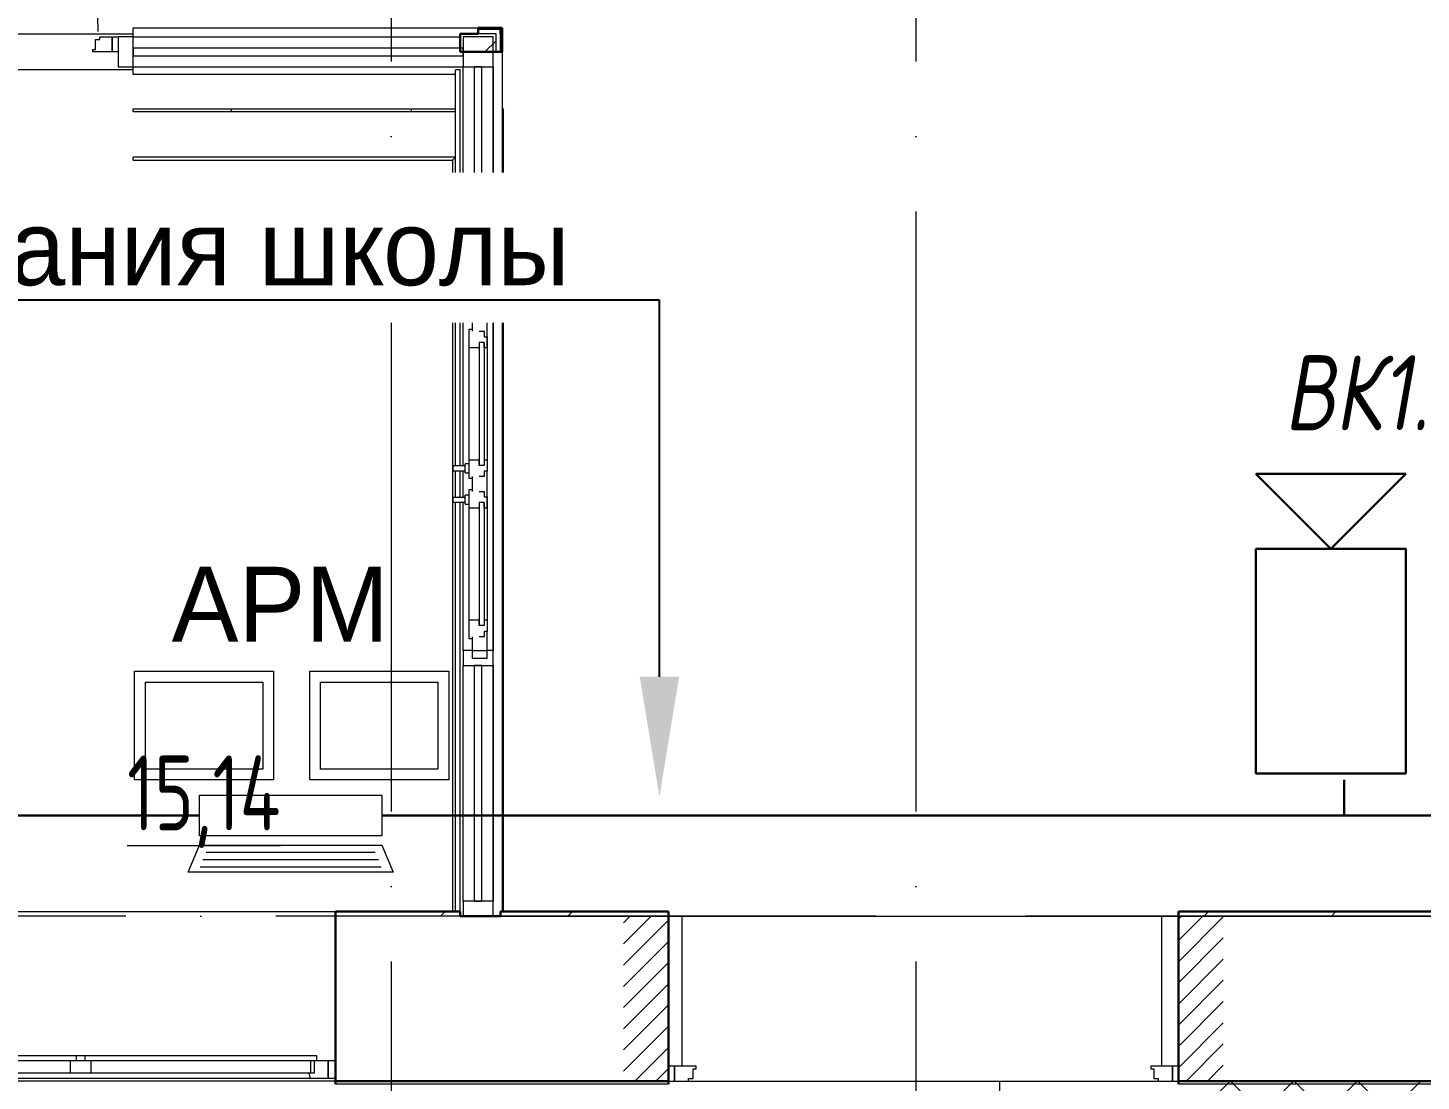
# Model space of a CAD drawing. Header units: millimetres. Extents: x -495897 to 1376592, y -28539 to 470976.
# Drawn here: x -36673 to -32028, y 339705 to 343215 of the extents above; entities that cross this region are included whole.
import ezdxf
from ezdxf import colors
from ezdxf.entities.mleader import LeaderData, LeaderLine
from ezdxf.enums import TextEntityAlignment as Align
from ezdxf.math import Vec2, Vec3

# ---------------------------------------------------------------- set-up
doc = ezdxf.new("R2010")
doc.units = ezdxf.units.MM
doc.set_wipeout_variables(frame=1)
doc.linetypes.add('ADSK_Линия сетки', pattern=[25, 20, -2.5, 0, -2.5])
doc.linetypes.add('ADSK_Штриховая_ш2 п1_5', pattern=[4.5, 3, -1.5])
for name, color, linetype, lineweight in [('_ Окна', 7, 'Continuous', 9), ('_SOT_SH-OBORUD', 5, 'Continuous', 18), ('RC-Видеонаблюдение', 5, 'Continuous', 30), ('RC-Выноски', 7, 'Continuous', 0), ('RC-Линии_связи-Адресные', 5, 'Continuous', 30), ('RC-Линии_связи-Питание_12-24В', 3, 'Continuous', 30), ('Витраж', 7, 'Continuous', 9), ('Двери', 252, 'Continuous', 9), ('Линии', 7, 'Continuous', 9), ('лс', 5, 'Continuous', 30), ('Марки помещений', 252, 'Continuous', 20), ('Ограждение', 252, 'Continuous', 9), ('Окна', 252, 'Continuous', 9), ('Оси', 252, 'Continuous', 9), ('Панели витража', 252, 'Continuous', 9), ('Перекрытие', 252, 'Continuous', 18), ('Стены внутренние', 7, 'Continuous', 18), ('Стены наружные', 7, 'Continuous', 18), ('Стены штриховка', 7, 'Continuous', 9)]:
    doc.layers.add(name, color=color, linetype=linetype, lineweight=lineweight)
doc.layers.add('RC-Позиционные_обозначения', color=7, linetype='Continuous')
doc.layers.add('RC-Таблицы', color=7, linetype='Continuous')
doc.layers.add('Двери открывание', color=7, linetype='Continuous', lineweight=9, true_color=0xc0c0c0)
doc.styles.add('GOST Common_3', font='', dxfattribs={"height": 3.5})
doc.styles.add('Mipgost_5', font='', dxfattribs={"height": 250})
doc.styles.add('RubezhCAD', font='', dxfattribs={"oblique": 10})
doc.styles.get("Standard").update_dxf_attribs({"font": ''})
doc.styles.get('GOST Common_3').set_extended_font_data('GOST 2.304 type A')
doc.styles.get('Mipgost_5').set_extended_font_data('Mipgost')
doc.styles.get('RubezhCAD').set_extended_font_data('GOST type A')
doc.styles.get('Standard').set_extended_font_data('GOST type B')
pattern_1 = [(0, (-46194.8, 96), (0, 600), []), (90, (-46194.8, 96), (-600, 4e-14), [])]

# ---------------------------------------------------------------- blocks, each defined once
blk = doc.blocks.new('PC 2 mon')
for p, q in [((-5.214, -3.807), (5.214, -3.807)), ((-5.008, -3.373), (5.008, -3.373)), ((-5.372, -4.253), (5.372, -4.253))]:
    blk.add_line(p, q)
for points in [[(-9.252, 7.346), (-1.01, 7.346), (-1.01, 0.898), (-9.252, 0.898)], [(-8.607, 6.7), (-1.655, 6.7), (-1.655, 1.544), (-8.607, 1.544)], [(1.128, 7.346), (9.37, 7.346), (9.37, 0.898), (1.128, 0.898)], [(1.773, 6.7), (8.725, 6.7), (8.725, 1.544), (1.773, 1.544)], [(-5.411, 0), (5.411, 0), (5.411, -2.418), (-5.411, -2.418)], [(-5.411, -2.97), (5.411, -2.97), (6.076, -4.574), (-6.076, -4.574)]]:
    blk.add_lwpolyline(points, close=True)
blk = doc.blocks.new('RC-UGO-CAM-01')
blk.add_attdef('PSTN', text='', height=2.5).set_placement((4.626, 3.284), align=Align.BOTTOM_LEFT)
at = {"color": 1}
blk.add_wipeout([(3.743, 0), (6.243, 2.499), (6.243, -2.499)], dxfattribs=at)
blk.add_line((6.243, 2.499), (6.243, -2.499), dxfattribs=at)
blk.add_wipeout([(-3.743, -2.499), (-3.741, 2.497), (3.743, 2.499), (3.743, -2.499)], dxfattribs=at)
for q in [(6.243, 2.499), (6.243, -2.499)]:
    blk.add_line((3.743, 0), q, dxfattribs=at)
blk.add_lwpolyline([(3.743, -2.499), (3.743, 2.499), (-3.743, 2.499), (-3.743, -2.499), (3.743, -2.499)], close=True, dxfattribs=at)
blk = doc.blocks.new('1 этаж')
at = {"layer": 'Двери', "lineweight": 18, "true_color": 0x636466}
h = blk.add_hatch(dxfattribs=at)
h.set_pattern_fill('FP_2', color=251, angle=180, style=0, pattern_type=2)
h.set_pattern_definition([(225, (-32805.8, -20418.73), (35.3553, -35.3553), [])])
h.paths.add_polyline_path([(-31930.8, -20693.7), (-31930.8, -20143.7), (-32080.8, -20143.7), (-32080.8, -20693.7)])
h.paths.add_polyline_path([(-33780.8, -20693.7), (-33780.8, -20143.7), (-33930.8, -20143.7), (-33930.8, -20693.7)])
at = {"layer": 'Ограждение', "true_color": 0x636466}
h = blk.add_hatch(dxfattribs=at)
h.set_pattern_fill('FP_29', color=251, style=0, pattern_type=2)
h.set_pattern_definition(pattern_1)
h.paths.add_polyline_path([(-35565.8, -17463.7), (-34490.8, -17463.7), (-34490.8, -17453.7), (-35565.8, -17453.7)])
h.paths.add_polyline_path([(-34335.8, -17458.7), (-34330.8, -17453.7), (-34335.8, -17453.7)])
h = blk.add_hatch(dxfattribs=at)
h.set_pattern_fill('FP_29', color=251, style=0, pattern_type=2)
h.set_pattern_definition(pattern_1)
h.paths.add_polyline_path([(-34335.8, -20128.7), (-34330.8, -20128.7), (-34330.8, -17453.7), (-34335.8, -17458.7), (-34335.8, -20123.7)])
at = {"layer": 'Стены наружные', "lineweight": 9, "true_color": 0x636466}
h = blk.add_hatch(dxfattribs=at)
h.set_pattern_fill('FP_41', color=251, style=0, pattern_type=2)
h.set_pattern_definition([(180, (-32119.82, 96), (-1e-14, -100), [])])
h.paths.add_polyline_path([(-66005.8, -20703.7), (-64730.8, -20703.7), (-64730.8, -20693.7), (-66005.8, -20693.7)])
h.paths.add_polyline_path([(2117.4, -20703.7), (2694.2, -20703.7), (2694.2, -20693.7), (1409.2, -20693.7), (1409.2, -20703.7)])
h.paths.add_polyline_path([(-63030.8, -20703.7), (-61880.8, -20703.7), (-61880.8, -20693.7), (-63030.8, -20693.7)])
h.paths.add_polyline_path([(-752.8, -20703.7), (-290.8, -20703.7), (-290.8, -20693.7), (-1390.8, -20693.7), (-1390.8, -20703.7)])
h.paths.add_polyline_path([(-60180.8, -20703.7), (-59050.8, -20703.7), (-59050.8, -20693.7), (-60180.8, -20693.7)])
h.paths.add_polyline_path([(-3623, -20703.7), (-3090.8, -20703.7), (-3090.8, -20693.7), (-4165.8, -20693.7), (-4165.8, -20703.7)])
h.paths.add_polyline_path([(-57350.8, -20703.7), (-56240.8, -20703.7), (-56240.8, -20693.7), (-57350.8, -20693.7)])
h.paths.add_polyline_path([(-5865.8, -20703.7), (-5865.8, -20693.7), (-6960.8, -20693.7), (-6960.8, -20703.7), (-6493.2, -20703.7)])
h.paths.add_polyline_path([(-54540.8, -20703.7), (-53450.8, -20703.7), (-53450.8, -20693.7), (-54540.8, -20693.7)])
h.paths.add_polyline_path([(-8660.8, -20703.7), (-8660.8, -20693.7), (-9765.8, -20693.7), (-9765.8, -20703.7), (-9363.4, -20703.7)])
h.paths.add_polyline_path([(-51750.8, -20703.7), (-50620.8, -20703.7), (-50620.8, -20693.7), (-51750.8, -20693.7)])
h.paths.add_polyline_path([(-11516, -20703.7), (-11465.8, -20703.7), (-11465.8, -20693.7), (-12545.8, -20693.7), (-12545.8, -20703.7), (-12233.6, -20703.7)])
h.paths.add_polyline_path([(-48920.8, -20703.7), (-47800.8, -20703.7), (-47800.8, -20693.7), (-48920.8, -20693.7)])
h.paths.add_polyline_path([(-14245.8, -20703.7), (-14245.8, -20693.7), (-15320.8, -20693.7), (-15320.8, -20703.7), (-14386.2, -20703.7)])
h.paths.add_polyline_path([(-46100.8, -20703.7), (-45030.8, -20703.7), (-45030.8, -20693.7), (-46100.8, -20693.7)])
h.paths.add_polyline_path([(-17256.4, -20703.7), (-17020.8, -20703.7), (-17020.8, -20693.7), (-18120.8, -20693.7), (-18120.8, -20703.7), (-17974, -20703.7)])
h.paths.add_polyline_path([(-43330.8, -20703.7), (-42230.8, -20703.7), (-42230.8, -20693.7), (-43330.8, -20693.7)])
h.paths.add_polyline_path([(-19820.8, -20703.7), (-19820.8, -20693.7), (-20920.8, -20693.7), (-20920.8, -20703.7), (-20126.6, -20703.7)])
h.paths.add_polyline_path([(-40530.8, -20703.7), (-39400.8, -20703.7), (-39400.8, -20693.7), (-40530.8, -20693.7)])
h.paths.add_polyline_path([(-22620.8, -20703.7), (-22620.8, -20693.7), (-23700.8, -20693.7), (-23700.8, -20703.7), (-22996.8, -20703.7)])
h.paths.add_polyline_path([(-25867, -20703.7), (-25400.8, -20703.7), (-25400.8, -20693.7), (-26500.8, -20693.7), (-26500.8, -20703.7), (-26498.8, -20703.7)])
h.paths.add_polyline_path([(-37700.8, -20703.7), (-36590.8, -20703.7), (-36590.8, -20693.7), (-37700.8, -20693.7)])
h.paths.add_polyline_path([(-28202.8, -20703.7), (-28200.8, -20703.7), (-28200.8, -20693.7), (-29240.8, -20693.7), (-29239.8, -20703.7), (-28378.4, -20703.7)])
h.paths.add_polyline_path([(-34890.8, -20703.7), (-33780.8, -20703.7), (-33780.8, -20693.7), (-34890.8, -20693.7)])
h.paths.add_polyline_path([(-30940.8, -20703.7), (-30940.8, -20693.7), (-32080.8, -20693.7), (-32079.8, -20703.7), (-31090.8, -20703.7)])
at = {"layer": '_ Окна', "color": 251, "lineweight": 18, "true_color": 0x636466}
for p, q in [((-34385.8, -18123.7), (-34435.8, -18123.7)), ((-34435.8, -18123.7), (-34435.8, -18194.7)), ((-34385.8, -18212.7), (-34385.8, -18123.7)), ((-34445.8, -18249.7), (-34445.8, -18187.7)), ((-34445.8, -18187.7), (-34435.8, -18187.7)), ((-34411.8, -18194.7), (-34395.8, -18194.7)), ((-34395.8, -18194.7), (-34395.8, -18212.7)), ((-34411.8, -18249.7), (-34445.8, -18249.7)), ((-34411.8, -18231.7), (-34411.8, -18249.7)), ((-34395.8, -18231.7), (-34411.8, -18231.7)), ((-34395.8, -18212.7), (-34385.8, -18212.7)), ((-34395.8, -18249.7), (-34395.8, -18231.7)), ((-34385.8, -18249.7), (-34395.8, -18249.7)), ((-34385.8, -18249.7), (-34385.8, -18212.7)), ((-34445.8, -18685.7), (-34445.8, -18623.7)), ((-34411.8, -18623.7), (-34445.8, -18623.7)), ((-34411.8, -18641.7), (-34411.8, -18623.7)), ((-34395.8, -18623.7), (-34395.8, -18641.7)), ((-34385.8, -18623.7), (-34395.8, -18623.7)), ((-34385.8, -18623.7), (-34385.8, -18660.7)), ((-34395.8, -18641.7), (-34411.8, -18641.7)), ((-34385.8, -18660.7), (-34395.8, -18660.7)), ((-34395.8, -18660.7), (-34395.8, -18678.7)), ((-34385.8, -18746.7), (-34385.8, -18660.7)), ((-34435.8, -18685.7), (-34445.8, -18685.7)), ((-34435.8, -18678.7), (-34435.8, -18728.7)), ((-34395.8, -18678.7), (-34411.8, -18678.7)), ((-34445.8, -18783.7), (-34445.8, -18721.7)), ((-34445.8, -18721.7), (-34435.8, -18721.7)), ((-34411.8, -18728.7), (-34395.8, -18728.7)), ((-34411.8, -18765.7), (-34411.8, -18783.7)), ((-34395.8, -18765.7), (-34411.8, -18765.7)), ((-34395.8, -18728.7), (-34395.8, -18746.7)), ((-34395.8, -18746.7), (-34385.8, -18746.7)), ((-34395.8, -18783.7), (-34395.8, -18765.7)), ((-34385.8, -18783.7), (-34385.8, -18746.7)), ((-34411.8, -18783.7), (-34445.8, -18783.7)), ((-34385.8, -18783.7), (-34395.8, -18783.7)), ((-34445.8, -19219.7), (-34445.8, -19157.7)), ((-34411.8, -19157.7), (-34445.8, -19157.7)), ((-34411.8, -19175.7), (-34411.8, -19157.7)), ((-34395.8, -19175.7), (-34411.8, -19175.7)), ((-34395.8, -19157.7), (-34395.8, -19175.7)), ((-34385.8, -19157.7), (-34395.8, -19157.7)), ((-34385.8, -19157.7), (-34385.8, -19194.7)), ((-34435.8, -19219.7), (-34445.8, -19219.7)), ((-34435.8, -19212.7), (-34435.8, -19283.7)), ((-34395.8, -19212.7), (-34411.8, -19212.7)), ((-34385.8, -19194.7), (-34395.8, -19194.7)), ((-34395.8, -19194.7), (-34395.8, -19212.7)), ((-34385.8, -19283.7), (-34385.8, -19194.7)), ((-34435.8, -19283.7), (-34385.8, -19283.7)), ((-34979.8, -20666.7), (-34975.2, -20683.7)), ((-34961.8, -20666.7), (-34973.8, -20666.7)), ((-34961.8, -20625.7), (-34961.8, -20666.7)), ((-34915.8, -20625.7), (-34953.8, -20625.7)), ((-34915.8, -20683.7), (-34915.8, -20625.7)), ((-34975.2, -20683.7), (-34915.8, -20683.7))]:
    blk.add_line(p, q, dxfattribs=at)
at = {"layer": '_ Окна', "color": 251, "true_color": 0x636466}
for p, q in [((-34435.8, -18148.7), (-34385.8, -18148.7)), ((-34411.8, -18231.7), (-34411.8, -18641.7)), ((-34395.8, -18231.7), (-34395.8, -18641.7)), ((-34411.8, -18765.7), (-34411.8, -19175.7)), ((-34395.8, -18765.7), (-34395.8, -19175.7)), ((-34435.8, -19258.7), (-34385.8, -19258.7)), ((-34890.8, -20625.7), (-34915.8, -20625.7)), ((-34915.8, -20625.7), (-34915.8, -20683.7)), ((-34915.8, -20683.7), (-34890.8, -20683.7))]:
    blk.add_line(p, q, dxfattribs=at)
at = {"layer": 'Витраж', "color": 251, "lineweight": 18, "true_color": 0x636466, "extrusion": (0, 0, -1)}
for p, q in [((-35565.8, -17213.7), (-35615.8, -17213.7)), ((-35565.8, -17313.7), (-35565.8, -17213.7)), ((-35615.8, -17263.7), (-35615.8, -17313.7)), ((-35615.8, -17313.7), (-35565.8, -17313.7)), ((-34465.8, -18098.7), (-34465.8, -18148.7)), ((-34365.8, -18098.7), (-34465.8, -18098.7)), ((-34365.8, -18148.7), (-34365.8, -18098.7)), ((-34465.8, -18148.7), (-34435.8, -18148.7)), ((-34385.8, -18148.7), (-34365.8, -18148.7)), ((-34465.8, -19258.7), (-34465.8, -19308.7)), ((-34435.8, -19258.7), (-34465.8, -19258.7)), ((-34365.8, -19258.7), (-34385.8, -19258.7)), ((-34365.8, -19308.7), (-34365.8, -19258.7)), ((-34465.8, -19308.7), (-34365.8, -19308.7)), ((-34465.8, -20093.7), (-34465.8, -20143.7)), ((-34365.8, -20093.7), (-34465.8, -20093.7)), ((-34365.8, -20143.7), (-34365.8, -20093.7)), ((-34465.8, -20143.7), (-34365.8, -20143.7))]:
    blk.add_line(p, q, dxfattribs=at)
at = {"layer": 'Витраж', "color": 251, "true_color": 0x636466}
for p, q in [((-35565.8, -17213.7), (-34475.8, -17213.7)), ((-35565.8, -17313.7), (-34465.8, -17313.7)), ((-34465.8, -18098.7), (-34465.8, -17313.7)), ((-34465.8, -18098.7), (-34465.8, -17313.7)), ((-34365.8, -17313.7), (-34365.8, -18098.7)), ((-34365.8, -18098.7), (-34365.8, -17313.7)), ((-34465.8, -18643.2), (-34465.8, -18148.7)), ((-34465.8, -18643.2), (-34465.8, -18148.7)), ((-34365.8, -18148.7), (-34365.8, -19258.7)), ((-34365.8, -19258.7), (-34365.8, -18148.7)), ((-34465.8, -18748.2), (-34465.8, -18659.2)), ((-34465.8, -18748.2), (-34465.8, -18659.2)), ((-34465.8, -19258.7), (-34465.8, -18764.2)), ((-34465.8, -19258.7), (-34465.8, -18764.2)), ((-34465.8, -20093.7), (-34465.8, -19308.7)), ((-34465.8, -20093.7), (-34465.8, -19308.7)), ((-34365.8, -19308.7), (-34365.8, -20093.7)), ((-34365.8, -20093.7), (-34365.8, -19308.7))]:
    blk.add_line(p, q, dxfattribs=at)
at = {"layer": 'Витраж', "color": 251, "lineweight": 18, "true_color": 0x636466}
for p, q in [((-34465.8, -17213.7), (-34465.8, -17313.7)), ((-34365.8, -17213.7), (-34465.8, -17213.7)), ((-34365.8, -17313.7), (-34365.8, -17213.7)), ((-34465.8, -17313.7), (-34365.8, -17313.7))]:
    blk.add_line(p, q, dxfattribs=at)
at = {"layer": 'Двери', "color": 251, "true_color": 0x636466}
for p, q in [((-35690.8, -17221.7), (-35676.8, -17221.7)), ((-35690.8, -17255.7), (-35690.8, -17221.7)), ((-35676.8, -17221.7), (-35676.8, -17213.7)), ((-35676.8, -17213.7), (-35635.8, -17213.7)), ((-35635.8, -17213.7), (-35615.8, -17213.7)), ((-35635.8, -17263.7), (-35635.8, -17213.7)), ((-35635.8, -17213.7), (-35635.8, -17263.7)), ((-35615.8, -17213.7), (-35615.8, -17263.7)), ((-35699.8, -17255.7), (-35690.8, -17255.7)), ((-35699.8, -17263.7), (-35699.8, -17255.7)), ((-35635.8, -17263.7), (-35699.8, -17263.7)), ((-35615.8, -17263.7), (-35635.8, -17263.7)), ((-33780.8, -20643.7), (-33780.8, -20693.7)), ((-33760.8, -20643.7), (-33780.8, -20643.7)), ((-33760.8, -20693.7), (-33760.8, -20643.7)), ((-33688.8, -20643.7), (-33760.8, -20643.7)), ((-33760.8, -20643.7), (-33760.8, -20693.7)), ((-33698.8, -20684.7), (-33698.8, -20652.7)), ((-33698.8, -20652.7), (-33688.8, -20652.7)), ((-33688.8, -20652.7), (-33688.8, -20643.7)), ((-32100.8, -20643.7), (-32172.8, -20643.7)), ((-32172.8, -20643.7), (-32172.8, -20652.7)), ((-32172.8, -20652.7), (-32162.8, -20652.7)), ((-32162.8, -20652.7), (-32162.8, -20684.7)), ((-32080.8, -20643.7), (-32100.8, -20643.7)), ((-32100.8, -20643.7), (-32100.8, -20693.7)), ((-32100.8, -20693.7), (-32100.8, -20643.7)), ((-32080.8, -20693.7), (-32080.8, -20643.7)), ((-33780.8, -20693.7), (-33760.8, -20693.7)), ((-33760.8, -20693.7), (-33713.8, -20693.7)), ((-33713.8, -20693.7), (-33713.8, -20684.7)), ((-33713.8, -20684.7), (-33698.8, -20684.7)), ((-32162.8, -20684.7), (-32147.8, -20684.7)), ((-32147.8, -20684.7), (-32147.8, -20693.7)), ((-32147.8, -20693.7), (-32100.8, -20693.7)), ((-32100.8, -20693.7), (-32080.8, -20693.7))]:
    blk.add_line(p, q, dxfattribs=at)
at = {"layer": 'Двери', "color": 251, "linetype": 'ADSK_Штриховая_ш2 п1_5', "true_color": 0x636466}
for p, q in [((-33780.8, -20143.7), (-33930.8, -20143.7)), ((-33780.8, -20693.7), (-33780.8, -20143.7)), ((-31930.8, -20143.7), (-32080.8, -20143.7)), ((-32080.8, -20143.7), (-32080.8, -20693.7)), ((-33930.8, -20693.7), (-33780.8, -20693.7)), ((-32080.8, -20693.7), (-31930.8, -20693.7))]:
    blk.add_line(p, q, dxfattribs=at)
at = {"layer": 'Двери открывание', "color": 251, "true_color": 0x636466}
blk.add_arc((-36679.8, -17195.7), 998, 0, 88.9666, dxfattribs=at)
at = {"layer": 'Линии', "color": 251, "ltscale": 100, "true_color": 0x636466}
blk.add_line((-32675.8, -20733.7), (-32675.8, -20693.7), dxfattribs=at)
at = {"layer": 'Ограждение', "color": 251, "true_color": 0x636466}
for p, q in [((-35565.8, -17463.7), (-35565.8, -17453.7)), ((-35565.8, -17453.7), (-34490.8, -17453.7)), ((-34490.8, -17463.7), (-35565.8, -17463.7)), ((-34335.8, -17453.7), (-34330.8, -17453.7)), ((-34330.8, -17453.7), (-34335.8, -17458.7)), ((-34330.8, -20128.7), (-34330.8, -17453.7)), ((-35565.8, -17623.7), (-35565.8, -17613.7)), ((-34490.8, -17613.7), (-35565.8, -17613.7)), ((-35565.8, -17623.7), (-34500.8, -17623.7)), ((-34490.8, -17613.7), (-34500.8, -17623.7)), ((-34500.8, -17623.7), (-34500.8, -20128.7))]:
    blk.add_line(p, q, dxfattribs=at)
at = {"layer": 'Окна', "color": 251, "true_color": 0x636466}
for p, q in [((-34445.8, -18623.7), (-34445.8, -18249.7)), ((-34385.8, -18212.7), (-34385.8, -18660.7)), ((-34385.8, -18249.7), (-34385.8, -18623.7)), ((-34498.8, -18659.2), (-34498.8, -18643.2)), ((-34458.8, -18643.2), (-34498.8, -18643.2)), ((-34498.8, -18659.2), (-34458.8, -18659.2)), ((-34458.8, -18666.2), (-34458.8, -18636.2)), ((-34445.8, -18636.2), (-34458.8, -18636.2)), ((-34458.8, -18666.2), (-34445.8, -18666.2)), ((-34498.8, -18764.2), (-34498.8, -18748.2)), ((-34458.8, -18748.2), (-34498.8, -18748.2)), ((-34498.8, -18764.2), (-34458.8, -18764.2)), ((-34458.8, -18771.2), (-34458.8, -18741.2)), ((-34445.8, -18741.2), (-34458.8, -18741.2)), ((-34385.8, -18746.7), (-34385.8, -19194.7)), ((-34458.8, -18771.2), (-34445.8, -18771.2)), ((-34445.8, -19157.7), (-34445.8, -18783.7)), ((-34385.8, -18783.7), (-34385.8, -19157.7)), ((-36527.8, -20608.7), (-35755.8, -20608.7)), ((-35755.8, -20608.7), (-35725.8, -20608.7)), ((-35755.8, -20608.7), (-35755.8, -20625.7)), ((-35725.8, -20608.7), (-34953.8, -20608.7)), ((-35725.8, -20625.7), (-35725.8, -20608.7)), ((-34953.8, -20608.7), (-34953.8, -20625.7)), ((-35755.8, -20625.7), (-36527.8, -20625.7)), ((-35775.8, -20666.7), (-36507.8, -20666.7)), ((-35775.8, -20625.7), (-35775.8, -20666.7)), ((-35705.8, -20666.7), (-35775.8, -20666.7)), ((-35725.8, -20625.7), (-35755.8, -20625.7)), ((-34953.8, -20625.7), (-35725.8, -20625.7)), ((-35705.8, -20666.7), (-35705.8, -20625.7)), ((-34973.8, -20666.7), (-35705.8, -20666.7)), ((-34973.8, -20625.7), (-34973.8, -20666.7)), ((-36506.4, -20683.7), (-34975.2, -20683.7))]:
    blk.add_line(p, q, dxfattribs=at)
at = {"layer": 'Оси', "color": 251, "linetype": 'ADSK_Линия сетки', "ltscale": 100, "true_color": 0x636466}
for p, q in [((-34705.8, 32206.9), (-34705.8, -33769.9)), ((-32955.8, 32206.9), (-32955.8, -33769.9)), ((4411.5, -20143.7), (-72528.1, -20143.7))]:
    blk.add_line(p, q, dxfattribs=at)
at = {"layer": 'Панели витража', "color": 251, "lineweight": 18, "true_color": 0x636466}
for p, q in [((-34465.8, -17251.2), (-35565.8, -17251.2)), ((-35565.8, -17251.2), (-35565.8, -17276.2)), ((-35565.8, -17276.2), (-34465.8, -17276.2)), ((-34465.8, -17276.2), (-34465.8, -17251.2)), ((-34428.3, -17313.7), (-34428.3, -18098.7)), ((-34403.3, -17313.7), (-34428.3, -17313.7)), ((-34403.3, -18098.7), (-34403.3, -17313.7)), ((-34428.3, -18098.7), (-34403.3, -18098.7)), ((-34428.3, -19308.7), (-34428.3, -20093.7)), ((-34403.3, -19308.7), (-34428.3, -19308.7)), ((-34403.3, -20093.7), (-34403.3, -19308.7)), ((-34428.3, -20093.7), (-34403.3, -20093.7))]:
    blk.add_line(p, q, dxfattribs=at)
at = {"layer": 'Перекрытие', "color": 251, "ltscale": 100, "true_color": 0x636466}
blk.add_line((-33780.8, -20143.7), (-32080.8, -20143.7), dxfattribs=at)
at = {"layer": 'Стены внутренние', "color": 251, "lineweight": 30, "true_color": 0x636466}
for p, q in [((-34890.8, -20143.7), (-34890.8, -20693.7)), ((-34340.8, -20143.7), (-34475.8, -20143.7)), ((-33780.8, -20693.7), (-33780.8, -20143.7)), ((-32080.8, -20143.7), (-32080.8, -20693.7)), ((-34890.8, -20693.7), (-33780.8, -20693.7)), ((-30940.8, -20693.7), (-32080.8, -20693.7)), ((-32079.8, -20693.7), (-32079.8, -20703.7))]:
    blk.add_line(p, q, dxfattribs=at)
at = {"layer": 'Стены внутренние', "color": 251, "true_color": 0x636466}
for p, q in [((-34475.8, -20143.7), (-34890.8, -20143.7)), ((-33735.8, -20143.7), (-34340.8, -20143.7)), ((-33735.8, -20143.7), (-33735.8, -20643.7)), ((-30915.8, -20143.7), (-32135.8, -20143.7)), ((-32135.8, -20643.7), (-32135.8, -20143.7)), ((-34890.8, -20693.7), (-36590.8, -20693.7))]:
    blk.add_line(p, q, dxfattribs=at)
at = {"layer": 'Стены внутренние', "color": 251, "linetype": 'Continuous', "lineweight": 9, "true_color": 0x636466}
for p, q in [((-32058.5, -20843.7), (-31908.5, -20693.7)), ((-31756.9, -20843.7), (-31906.9, -20693.7)), ((-31846.4, -20843.7), (-31696.4, -20693.7)), ((-31544.8, -20843.7), (-31694.8, -20693.7)), ((-31634.2, -20843.7), (-31484.2, -20693.7)), ((-31332.6, -20843.7), (-31482.6, -20693.7)), ((-31422.1, -20843.7), (-31272.1, -20693.7))]:
    blk.add_line(p, q, dxfattribs=at)
at = {"layer": 'Стены наружные', "color": 251, "true_color": 0x636466}
for p, q in [((-35565.8, -17213.7), (-35565.8, -17183.7)), ((-35565.8, -17183.7), (-34415.8, -17183.7)), ((-36795.8, -17203.7), (-35565.8, -17203.7)), ((-34335.8, -17263.7), (-34335.8, -20128.7)), ((-35565.8, -17323.7), (-36795.8, -17323.7)), ((-35565.8, -17338.7), (-35565.8, -17313.7)), ((-34475.8, -17323.7), (-34490.8, -17323.7)), ((-34490.8, -18643.2), (-34490.8, -17323.7)), ((-34475.8, -18643.2), (-34475.8, -17323.7)), ((-34490.8, -17338.7), (-35565.8, -17338.7)), ((-34490.8, -18748.2), (-34490.8, -18659.2)), ((-34475.8, -18748.2), (-34475.8, -18659.2)), ((-34490.8, -20128.7), (-34490.8, -18764.2)), ((-34475.8, -20128.7), (-34475.8, -18764.2)), ((-36590.8, -20128.7), (-34890.8, -20128.7)), ((-32080.8, -20143.7), (-30940.8, -20143.7)), ((-33713.8, -20693.7), (-32147.8, -20693.7))]:
    blk.add_line(p, q, dxfattribs=at)
at = {"layer": 'Стены наружные', "color": 251, "lineweight": 30, "true_color": 0x636466}
for p, q in [((-34415.8, -17183.7), (-34415.8, -17203.7)), ((-34335.8, -17183.7), (-34415.8, -17183.7)), ((-34335.8, -17263.7), (-34335.8, -17183.7)), ((-34475.8, -17203.7), (-34475.8, -17263.7)), ((-34415.8, -17203.7), (-34475.8, -17203.7)), ((-34340.8, -17203.7), (-34340.8, -17188.7)), ((-34475.8, -17263.7), (-34335.8, -17263.7)), ((-34475.8, -20128.7), (-34890.8, -20128.7)), ((-34890.8, -20128.7), (-34890.8, -20143.7)), ((-34475.8, -20143.7), (-34475.8, -20128.7)), ((-33780.8, -20128.7), (-34340.8, -20128.7)), ((-34340.8, -20128.7), (-34340.8, -20143.7)), ((-33780.8, -20143.7), (-33780.8, -20128.7)), ((-30940.8, -20128.7), (-32080.8, -20128.7)), ((-32080.8, -20128.7), (-32080.8, -20143.7)), ((-33780.8, -20693.7), (-34890.8, -20693.7)), ((-34890.8, -20693.7), (-34890.8, -20703.7)), ((-33780.8, -20703.7), (-33780.8, -20693.7)), ((-30940.8, -20693.7), (-32080.8, -20693.7)), ((-32080.8, -20693.7), (-32080.8, -20703.7))]:
    blk.add_line(p, q, dxfattribs=at)
at = {"layer": 'Стены наружные', "color": 251, "linetype": 'Continuous', "lineweight": 9, "true_color": 0x636466}
for p, q in [((-34413.9, -17188.7), (-34408.9, -17183.7)), ((-34343.2, -17188.7), (-34338.2, -17183.7)), ((-34392.7, -17263.7), (-34355.8, -17226.8)), ((-34340.8, -17257.1), (-34335.8, -17252.1)), ((-34540.5, -20143.7), (-34525.5, -20128.7)), ((-34116.2, -20143.7), (-34101.2, -20128.7)), ((-31994.9, -20143.7), (-31979.9, -20128.7)), ((-31570.6, -20143.7), (-31555.6, -20128.7))]:
    blk.add_line(p, q, dxfattribs=at)
at = {"layer": 'Стены штриховка', "color": 251, "true_color": 0x636466}
for p, q in [((-34340.8, -17188.7), (-34415.8, -17188.7)), ((-34355.8, -17203.7), (-34415.8, -17203.7)), ((-34355.8, -17263.7), (-34355.8, -17203.7)), ((-34340.8, -17263.7), (-34340.8, -17203.7)), ((-34340.8, -20143.7), (-33780.8, -20143.7))]:
    blk.add_line(p, q, dxfattribs=at)
at = {"layer": 'Марки помещений', "color": 251, "true_color": 0x636466, "style": 'GOST Common_3', "width": 0.9}
blk.add_text('%%U15,14', height=250, dxfattribs=at).set_placement((-35585.8, -19858.3))

msp = doc.modelspace()

# ---------------------------------------------------------------- linework, layer by layer
at = {"layer": 'RC-Линии_связи-Адресные'}
for q in [(-32284.12, 340709.754), (-30043.951, 340590.272)]:
    msp.add_line((-32284.12, 340590.272), q, dxfattribs=at)
at = {"layer": 'RC-Линии_связи-Питание_12-24В', "color": 1, "ltscale": 100}
msp.add_line((-36725.678, 340590.272), (-36101.352, 340590.272), dxfattribs=at)
at = {"layer": 'лс', "color": 5}
msp.add_lwpolyline([(-35492.594, 340590.272), (-32207.236, 340590.272)], dxfattribs=at)

# ---------------------------------------------------------------- block references
msp.add_blockref('1 этаж', (-756.474, 360398.765))
at = {"layer": '_SOT_SH-OBORUD', "lineweight": 13, "transparency": 33554687, "xscale": 56.25, "yscale": 56.25, "zscale": 56.25}
msp.add_blockref('PC 2 mon', (-35796.973, 340658.266), dxfattribs=at)

# ---------------------------------------------------------------- texts
at = {"layer": 'RC-Таблицы', "linetype": 'Continuous', "lineweight": 40, "transparency": 33554687, "insert": (-35831.553, 341294.353), "char_height": 250, "width": 2400, "attachment_point": 5, "style": 'Mipgost_5'}
msp.add_mtext('АРМ', dxfattribs=at)

# ---------------------------------------------------------------- next in the draw order: block references
at = {"layer": 'RC-Видеонаблюдение'}
ref = msp.add_blockref('RC-UGO-CAM-01', (-32328.988, 341105.03), dxfattribs=dict(at, xscale=-100, yscale=100, zscale=100, rotation=270))
ref.add_attrib('PSTN', 'ВК1.15', (-32484.771, 341874.453), dxfattribs={"layer": 'RC-Позиционные_обозначения', "height": 250, "style": 'RubezhCAD', "oblique": 10})

# ---------------------------------------------------------------- next in the draw order: leaders
at = {"layer": 'RC-Выноски', "linetype": 'Continuous', "ltscale": 15}
ml = msp.add_multileader_mtext('Standard', dxfattribs=at)
ml.set_content('В ЛВС здания школы', color=256, style='Mipgost_5')
ml.set_leader_properties()
ml.build(insert=Vec2(0, 0))
ml.multileader.update_dxf_attribs({"has_text_frame": 1, "text_left_attachment_type": 6, "text_right_attachment_type": 6, "dogleg_length": 2, "arrow_head_size": 400, "scale": 100})
ctx = ml.context
ctx.base_point, ctx.scale, ctx.char_height, ctx.arrow_head_size, ctx.landing_gap_size, ctx.plane_origin = Vec3(-37529.987, 342307.749), 100, 250, 400, 100, Vec3(-562419.597, 303905.668)
ctx.left_attachment, ctx.right_attachment, ctx.text_align_type = 6, 6, 2
notes = []
notes.append((ctx, [(1, (1, 1, 0), (-34567.308, 342307.749), (-1, 0), 200, [(0, [(-34567.308, 340652.958)], 0, [])])]))
ctx.mtext.insert, ctx.mtext.width, ctx.mtext.alignment, ctx.mtext.flow_direction = Vec3(-34867.308, 342607.749), 4609.04485, 3, 5
ctx.mtext.has_bg_fill, ctx.mtext.bg_color, ctx.mtext.bg_scale_factor, ctx.mtext.bg_transparency, ctx.mtext.use_window_bg_color = 1, -1027028792, 1.5, 0, 1
for ctx, leaders in notes:
    for number, flags, end, landing, length, lines in leaders:
        leader = LeaderData()
        leader.index, (leader.has_last_leader_line, leader.has_dogleg_vector, leader.attachment_direction) = number, flags
        leader.last_leader_point, leader.dogleg_vector, leader.dogleg_length = Vec3(end), Vec3(landing), length
        for number, points, colour, breaks in lines:
            line = LeaderLine()
            line.index, line.vertices, line.color, line.breaks = number, Vec3.list(points), colors.encode_raw_color(colour), breaks
            leader.lines.append(line)
        ctx.leaders.append(leader)

doc.saveas('drawing.dxf')
